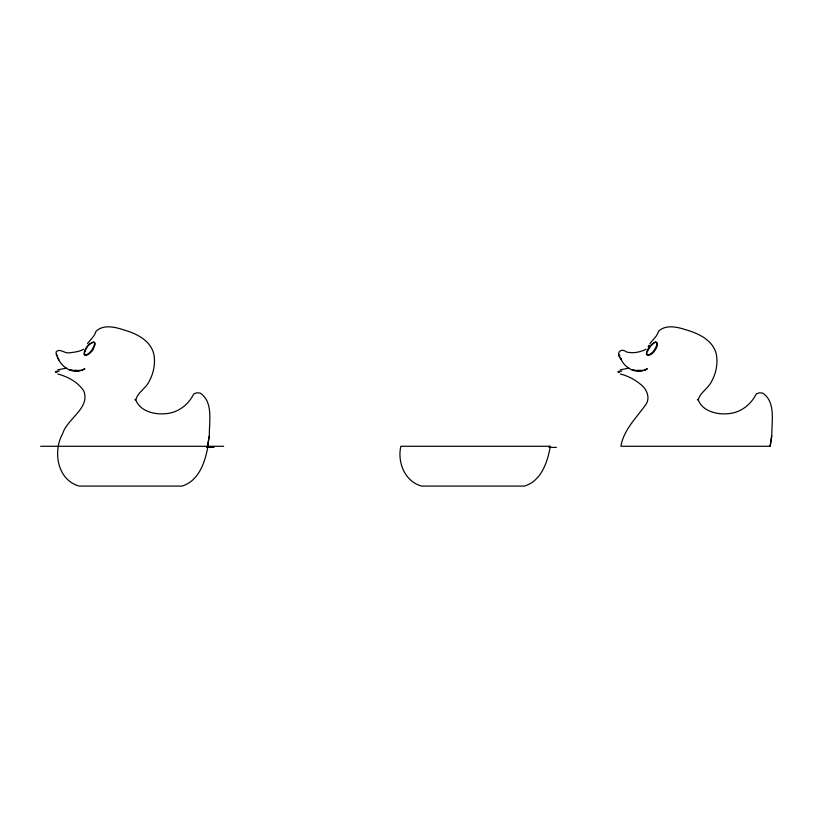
<?xml version="1.0" encoding="UTF-8"?>
<svg xmlns="http://www.w3.org/2000/svg" width="813" height="813" viewBox="0 0 813 813"><rect width="100%" height="100%" fill="white"/><g stroke="black" fill="none" stroke-linecap="round" stroke-linejoin="round"><path stroke-width="1.22" d="M646.731 353.36C648.947 360.86 662.402 343.32 655.258 342.202M209.093 436.175L207.386 447.394L208.26 443.197M771.567 436.175L770.063 446.276M208.209 442.739L209.358 436.175C208.992 422.181 213.707 402.049 200.181 393.075L196.756 392.801L193.768 393.98C187.935 405.494 177.082 413.492 163.718 413.807C153.271 414.488 139.46 410.565 135.771 399.762C137.905 392.13 146.106 388.279 149.287 381.084C153.616 373.137 155.466 363.746 153.942 354.773C151.015 340.515 136.503 333.523 123.759 329.905C115.05 326.968 103.241 324.184 95.964 331.348C94.725 336.45 90.304 339.478 87.499 343.686M770.683 442.739L771.842 436.175C771.476 422.181 776.181 402.049 762.665 393.075L759.24 392.801L756.253 393.98C750.419 405.494 739.556 413.492 726.192 413.807C715.745 414.488 701.944 410.565 698.245 399.762C700.389 392.13 708.58 388.279 711.761 381.084C716.101 373.137 717.95 363.746 716.416 354.773C713.489 340.515 698.977 333.523 686.233 329.905C677.534 326.968 665.715 324.184 658.449 331.348C657.209 336.45 652.778 339.478 649.983 343.686M549.812 447.394L550.005 446.276M549.934 447.394L550.137 446.276L400.85 446.276C397.201 462.191 404.793 481.57 421.601 486.083L524.436 486.083C540.757 481.103 547.027 463.481 549.995 448.329M770.744 443.197L770.185 446.276L620.908 446.276C623.561 430.209 635.695 418.593 644.8 405.941C650.949 399.031 647.29 389.417 640.705 384.437C634.811 379.519 627.788 375.87 620.349 374M207.569 448.329C204.602 463.481 198.331 481.103 182.01 486.083L79.176 486.083C57.296 479.975 52.682 451.632 62.601 433.756C67.123 418.634 90.599 408.096 83.709 390.85C77.896 381.968 67.835 376.765 57.875 374M84.948 351.47C82.143 360.108 93.119 352.161 93.668 347.893C99.186 337.7 87.387 343.675 86.137 349.224M647.565 351.145L647.25 351.917M85.141 351.043L85.548 350.342M647.626 351.043L650.847 345.81L654.983 342.253M648.154 346.633L648.998 345.23M83.597 349.255C79.481 351.714 74.369 352.161 69.705 352.781C65.111 354.133 59.593 347.558 56.026 352.029C57.144 360.881 64.705 369.854 74.024 371.155M646.081 349.255C640.207 352.161 632.921 353.716 626.498 351.948C619.943 346.897 615.614 354.336 621.051 359.133L620.522 358.035C623.134 364.844 629.272 370.037 636.508 371.155M81.656 370.443L84.887 368.756L81.95 370.078M644.13 370.443L647.361 368.756L644.424 370.078M81.32 370.281L79.013 370.962M643.794 370.281L641.487 370.962M82.347 369.925L83.383 369.437M644.831 369.925L645.857 369.437M80.954 370.433L74.349 370.748M643.439 370.433L636.823 370.748M55.66 372.476L57.123 372.171M618.144 372.476L619.608 372.171M75.375 371.084L75.894 370.952L75.131 370.748M637.859 371.084L638.368 370.952L637.605 370.748M66.361 368.157L57.682 369.844M628.845 368.157L620.167 369.844M55.467 371.531L59.41 371.063M617.941 371.531L621.884 371.063M77.042 371.216L78.221 371.033M639.526 371.216L640.705 371.033M638.053 371.236L639.008 371.135M80.426 370.504L74.481 370.413M642.9 370.504L636.955 370.413M40.65 446.276L223.656 446.276M206.502 447.394L213.992 447.394M548.938 447.394L556.417 447.394M697.32 399.752L698.245 399.762M134.836 399.752L135.771 399.762M635.481 370.21L632.006 369.895L633.469 370.037M73.007 370.21L69.522 369.895L70.995 370.037M640.4 370.718L637.229 370.382M77.916 370.718L74.745 370.382M637.483 370.535L638.703 370.748M75.009 370.535L76.219 370.748M620.045 356.033L618.622 354.387M57.571 356.033L56.148 354.387M58.577 359.133L58.038 358.035L58.973 359.956M94.572 344.275C93.16 348.828 89.928 354.305 84.867 355.129L83.922 354.366C84.196 349.072 88.505 343.452 93.576 341.917L94.491 342.598L94.572 344.275M657.056 344.275C655.634 348.828 652.402 354.305 647.351 355.129L646.396 354.366C646.681 349.072 650.989 343.452 656.061 341.917L656.975 342.598L657.056 344.275"/></g></svg>
